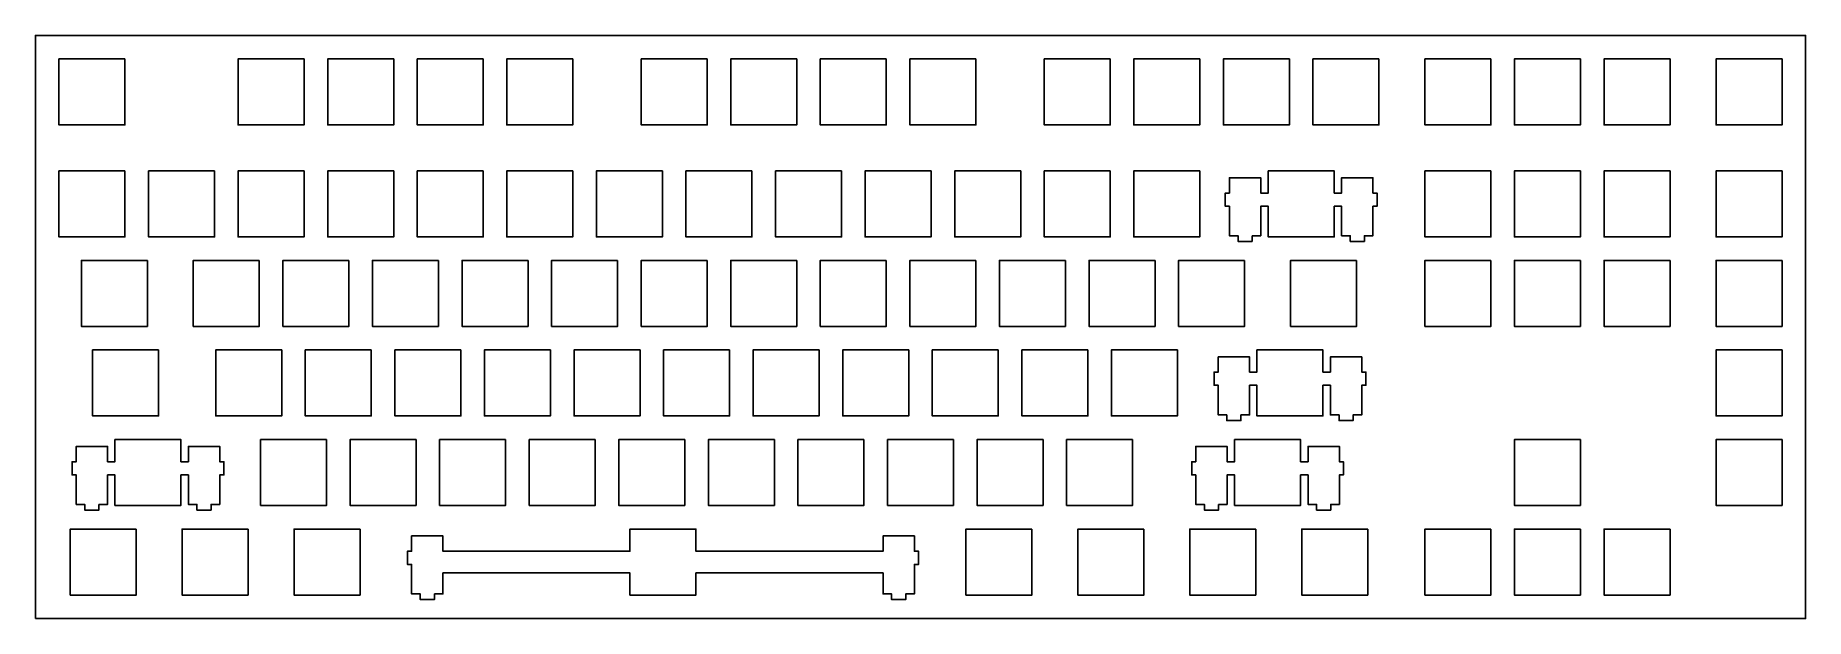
# Model space of a CAD drawing. Header units: millimetres. Extents: x 0 to 376, y 0 to 124.
import ezdxf

# ---------------------------------------------------------------- set-up
doc = ezdxf.new("R2010")
doc.units = ezdxf.units.MM
doc.layers.add('Layer1', color=7, linetype='CONTINUOUS')

msp = doc.modelspace()

# ---------------------------------------------------------------- linework, layer by layer
at = {"layer": 'Layer1'}
for points in [[(0, 0), (375.5, 0), (375.5, 123.75), (0, 123.75), (0, 0)], [(19, 118.75), (5, 118.75), (5, 104.75), (19, 104.75), (19, 118.75)], [(57, 118.75), (43, 118.75), (43, 104.75), (57, 104.75), (57, 118.75)], [(76, 118.75), (62, 118.75), (62, 104.75), (76, 104.75), (76, 118.75)], [(95, 118.75), (81, 118.75), (81, 104.75), (95, 104.75), (95, 118.75)], [(114, 118.75), (100, 118.75), (100, 104.75), (114, 104.75), (114, 118.75)], [(142.5, 118.75), (128.5, 118.75), (128.5, 104.75), (142.5, 104.75), (142.5, 118.75)], [(161.5, 118.75), (147.5, 118.75), (147.5, 104.75), (161.5, 104.75), (161.5, 118.75)], [(180.5, 118.75), (166.5, 118.75), (166.5, 104.75), (180.5, 104.75), (180.5, 118.75)], [(199.5, 118.75), (185.5, 118.75), (185.5, 104.75), (199.5, 104.75), (199.5, 118.75)], [(228, 118.75), (214, 118.75), (214, 104.75), (228, 104.75), (228, 118.75)], [(247, 118.75), (233, 118.75), (233, 104.75), (247, 104.75), (247, 118.75)], [(266, 118.75), (252, 118.75), (252, 104.75), (266, 104.75), (266, 118.75)], [(285, 118.75), (271, 118.75), (271, 104.75), (285, 104.75), (285, 118.75)], [(308.75, 118.75), (294.75, 118.75), (294.75, 104.75), (308.75, 104.75), (308.75, 118.75)], [(327.75, 118.75), (313.75, 118.75), (313.75, 104.75), (327.75, 104.75), (327.75, 118.75)], [(346.75, 118.75), (332.75, 118.75), (332.75, 104.75), (346.75, 104.75), (346.75, 118.75)], [(370.5, 118.75), (356.5, 118.75), (356.5, 104.75), (370.5, 104.75), (370.5, 118.75)], [(19, 95), (5, 95), (5, 81), (19, 81), (19, 95)], [(38, 95), (24, 95), (24, 81), (38, 81), (38, 95)], [(57, 95), (43, 95), (43, 81), (57, 81), (57, 95)], [(76, 95), (62, 95), (62, 81), (76, 81), (76, 95)], [(95, 95), (81, 95), (81, 81), (95, 81), (95, 95)], [(114, 95), (100, 95), (100, 81), (114, 81), (114, 95)], [(133, 95), (119, 95), (119, 81), (133, 81), (133, 95)], [(152, 95), (138, 95), (138, 81), (152, 81), (152, 95)], [(171, 95), (157, 95), (157, 81), (171, 81), (171, 95)], [(190, 95), (176, 95), (176, 81), (190, 81), (190, 95)], [(209, 95), (195, 95), (195, 81), (209, 81), (209, 95)], [(228, 95), (214, 95), (214, 81), (228, 81), (228, 95)], [(247, 95), (233, 95), (233, 81), (247, 81), (247, 95)], [(258.1, 81.23), (259.925, 81.23), (259.925, 87.5), (261.5, 87.5), (261.5, 81), (275.5, 81), (275.5, 87.5), (277.075, 87.5), (277.075, 81.23), (278.9, 81.23), (278.9, 80.03), (281.9, 80.03), (281.9, 81.23), (283.725, 81.23), (283.725, 87.5), (284.6, 87.5), (284.6, 90.3), (283.725, 90.3), (283.725, 93.53), (277.075, 93.53), (277.075, 90.3), (275.5, 90.3), (275.5, 95), (261.5, 95), (261.5, 90.3), (259.925, 90.3), (259.925, 93.53), (253.275, 93.53), (253.275, 90.3), (252.4, 90.3), (252.4, 87.5), (253.275, 87.5), (253.275, 81.23), (255.1, 81.23), (255.1, 80.03), (258.1, 80.03), (258.1, 81.23)], [(308.75, 95), (294.75, 95), (294.75, 81), (308.75, 81), (308.75, 95)], [(327.75, 95), (313.75, 95), (313.75, 81), (327.75, 81), (327.75, 95)], [(346.75, 95), (332.75, 95), (332.75, 81), (346.75, 81), (346.75, 95)], [(370.5, 95), (356.5, 95), (356.5, 81), (370.5, 81), (370.5, 95)], [(23.75, 76), (9.75, 76), (9.75, 62), (23.75, 62), (23.75, 76)], [(47.5, 76), (33.5, 76), (33.5, 62), (47.5, 62), (47.5, 76)], [(66.5, 76), (52.5, 76), (52.5, 62), (66.5, 62), (66.5, 76)], [(85.5, 76), (71.5, 76), (71.5, 62), (85.5, 62), (85.5, 76)], [(104.5, 76), (90.5, 76), (90.5, 62), (104.5, 62), (104.5, 76)], [(123.5, 76), (109.5, 76), (109.5, 62), (123.5, 62), (123.5, 76)], [(142.5, 76), (128.5, 76), (128.5, 62), (142.5, 62), (142.5, 76)], [(161.5, 76), (147.5, 76), (147.5, 62), (161.5, 62), (161.5, 76)], [(180.5, 76), (166.5, 76), (166.5, 62), (180.5, 62), (180.5, 76)], [(199.5, 76), (185.5, 76), (185.5, 62), (199.5, 62), (199.5, 76)], [(218.5, 76), (204.5, 76), (204.5, 62), (218.5, 62), (218.5, 76)], [(237.5, 76), (223.5, 76), (223.5, 62), (237.5, 62), (237.5, 76)], [(256.5, 76), (242.5, 76), (242.5, 62), (256.5, 62), (256.5, 76)], [(280.25, 76), (266.25, 76), (266.25, 62), (280.25, 62), (280.25, 76)], [(308.75, 76), (294.75, 76), (294.75, 62), (308.75, 62), (308.75, 76)], [(327.75, 76), (313.75, 76), (313.75, 62), (327.75, 62), (327.75, 76)], [(346.75, 76), (332.75, 76), (332.75, 62), (346.75, 62), (346.75, 76)], [(370.5, 76), (356.5, 76), (356.5, 62), (370.5, 62), (370.5, 76)], [(26.125, 57), (12.125, 57), (12.125, 43), (26.125, 43), (26.125, 57)], [(52.25, 57), (38.25, 57), (38.25, 43), (52.25, 43), (52.25, 57)], [(71.25, 57), (57.25, 57), (57.25, 43), (71.25, 43), (71.25, 57)], [(90.25, 57), (76.25, 57), (76.25, 43), (90.25, 43), (90.25, 57)], [(109.25, 57), (95.25, 57), (95.25, 43), (109.25, 43), (109.25, 57)], [(128.25, 57), (114.25, 57), (114.25, 43), (128.25, 43), (128.25, 57)], [(147.25, 57), (133.25, 57), (133.25, 43), (147.25, 43), (147.25, 57)], [(166.25, 57), (152.25, 57), (152.25, 43), (166.25, 43), (166.25, 57)], [(185.25, 57), (171.25, 57), (171.25, 43), (185.25, 43), (185.25, 57)], [(204.25, 57), (190.25, 57), (190.25, 43), (204.25, 43), (204.25, 57)], [(223.25, 57), (209.25, 57), (209.25, 43), (223.25, 43), (223.25, 57)], [(242.25, 57), (228.25, 57), (228.25, 43), (242.25, 43), (242.25, 57)], [(255.725, 43.23), (257.55, 43.23), (257.55, 49.5), (259.125, 49.5), (259.125, 43), (273.125, 43), (273.125, 49.5), (274.7, 49.5), (274.7, 43.23), (276.525, 43.23), (276.525, 42.03), (279.525, 42.03), (279.525, 43.23), (281.35, 43.23), (281.35, 49.5), (282.225, 49.5), (282.225, 52.3), (281.35, 52.3), (281.35, 55.53), (274.7, 55.53), (274.7, 52.3), (273.125, 52.3), (273.125, 57), (259.125, 57), (259.125, 52.3), (257.55, 52.3), (257.55, 55.53), (250.9, 55.53), (250.9, 52.3), (250.025, 52.3), (250.025, 49.5), (250.9, 49.5), (250.9, 43.23), (252.725, 43.23), (252.725, 42.03), (255.725, 42.03), (255.725, 43.23)], [(370.5, 57), (356.5, 57), (356.5, 43), (370.5, 43), (370.5, 57)], [(13.475, 24.23), (15.3, 24.23), (15.3, 30.5), (16.875, 30.5), (16.875, 24), (30.875, 24), (30.875, 30.5), (32.45, 30.5), (32.45, 24.23), (34.275, 24.23), (34.275, 23.03), (37.275, 23.03), (37.275, 24.23), (39.1, 24.23), (39.1, 30.5), (39.975, 30.5), (39.975, 33.3), (39.1, 33.3), (39.1, 36.53), (32.45, 36.53), (32.45, 33.3), (30.875, 33.3), (30.875, 38), (16.875, 38), (16.875, 33.3), (15.3, 33.3), (15.3, 36.53), (8.65, 36.53), (8.65, 33.3), (7.775, 33.3), (7.775, 30.5), (8.65, 30.5), (8.65, 24.23), (10.475, 24.23), (10.475, 23.03), (13.475, 23.03), (13.475, 24.23)], [(61.75, 38), (47.75, 38), (47.75, 24), (61.75, 24), (61.75, 38)], [(80.75, 38), (66.75, 38), (66.75, 24), (80.75, 24), (80.75, 38)], [(99.75, 38), (85.75, 38), (85.75, 24), (99.75, 24), (99.75, 38)], [(118.75, 38), (104.75, 38), (104.75, 24), (118.75, 24), (118.75, 38)], [(137.75, 38), (123.75, 38), (123.75, 24), (137.75, 24), (137.75, 38)], [(156.75, 38), (142.75, 38), (142.75, 24), (156.75, 24), (156.75, 38)], [(175.75, 38), (161.75, 38), (161.75, 24), (175.75, 24), (175.75, 38)], [(194.75, 38), (180.75, 38), (180.75, 24), (194.75, 24), (194.75, 38)], [(213.75, 38), (199.75, 38), (199.75, 24), (213.75, 24), (213.75, 38)], [(232.75, 38), (218.75, 38), (218.75, 24), (232.75, 24), (232.75, 38)], [(250.975, 24.23), (252.8, 24.23), (252.8, 30.5), (254.375, 30.5), (254.375, 24), (268.375, 24), (268.375, 30.5), (269.95, 30.5), (269.95, 24.23), (271.775, 24.23), (271.775, 23.03), (274.775, 23.03), (274.775, 24.23), (276.6, 24.23), (276.6, 30.5), (277.475, 30.5), (277.475, 33.3), (276.6, 33.3), (276.6, 36.53), (269.95, 36.53), (269.95, 33.3), (268.375, 33.3), (268.375, 38), (254.375, 38), (254.375, 33.3), (252.8, 33.3), (252.8, 36.53), (246.15, 36.53), (246.15, 33.3), (245.275, 33.3), (245.275, 30.5), (246.15, 30.5), (246.15, 24.23), (247.975, 24.23), (247.975, 23.03), (250.975, 23.03), (250.975, 24.23)], [(327.75, 38), (313.75, 38), (313.75, 24), (327.75, 24), (327.75, 38)], [(370.5, 38), (356.5, 38), (356.5, 24), (370.5, 24), (370.5, 38)], [(21.375, 19), (7.375, 19), (7.375, 5), (21.375, 5), (21.375, 19)], [(45.125, 19), (31.125, 19), (31.125, 5), (45.125, 5), (45.125, 19)], [(68.875, 19), (54.875, 19), (54.875, 5), (68.875, 5), (68.875, 19)], [(84.625, 5.23), (86.45, 5.23), (86.45, 9.7), (126.125, 9.7), (126.125, 5), (140.125, 5), (140.125, 9.7), (179.8, 9.7), (179.8, 5.23), (181.625, 5.23), (181.625, 4.03), (184.625, 4.03), (184.625, 5.23), (186.45, 5.23), (186.45, 11.5), (187.35, 11.5), (187.35, 14.3), (186.45, 14.3), (186.45, 17.53), (179.8, 17.53), (179.8, 14.3), (140.125, 14.3), (140.125, 19), (126.125, 19), (126.125, 14.3), (86.45, 14.3), (86.45, 17.53), (79.8, 17.53), (79.8, 14.3), (78.9, 14.3), (78.9, 11.5), (79.8, 11.5), (79.8, 5.23), (81.625, 5.23), (81.625, 4.03), (84.625, 4.03), (84.625, 5.23)], [(211.375, 19), (197.375, 19), (197.375, 5), (211.375, 5), (211.375, 19)], [(235.125, 19), (221.125, 19), (221.125, 5), (235.125, 5), (235.125, 19)], [(258.875, 19), (244.875, 19), (244.875, 5), (258.875, 5), (258.875, 19)], [(282.625, 19), (268.625, 19), (268.625, 5), (282.625, 5), (282.625, 19)], [(308.75, 19), (294.75, 19), (294.75, 5), (308.75, 5), (308.75, 19)], [(327.75, 19), (313.75, 19), (313.75, 5), (327.75, 5), (327.75, 19)], [(346.75, 19), (332.75, 19), (332.75, 5), (346.75, 5), (346.75, 19)]]:
    msp.add_lwpolyline(points, close=True, dxfattribs=at)

doc.saveas('drawing.dxf')
